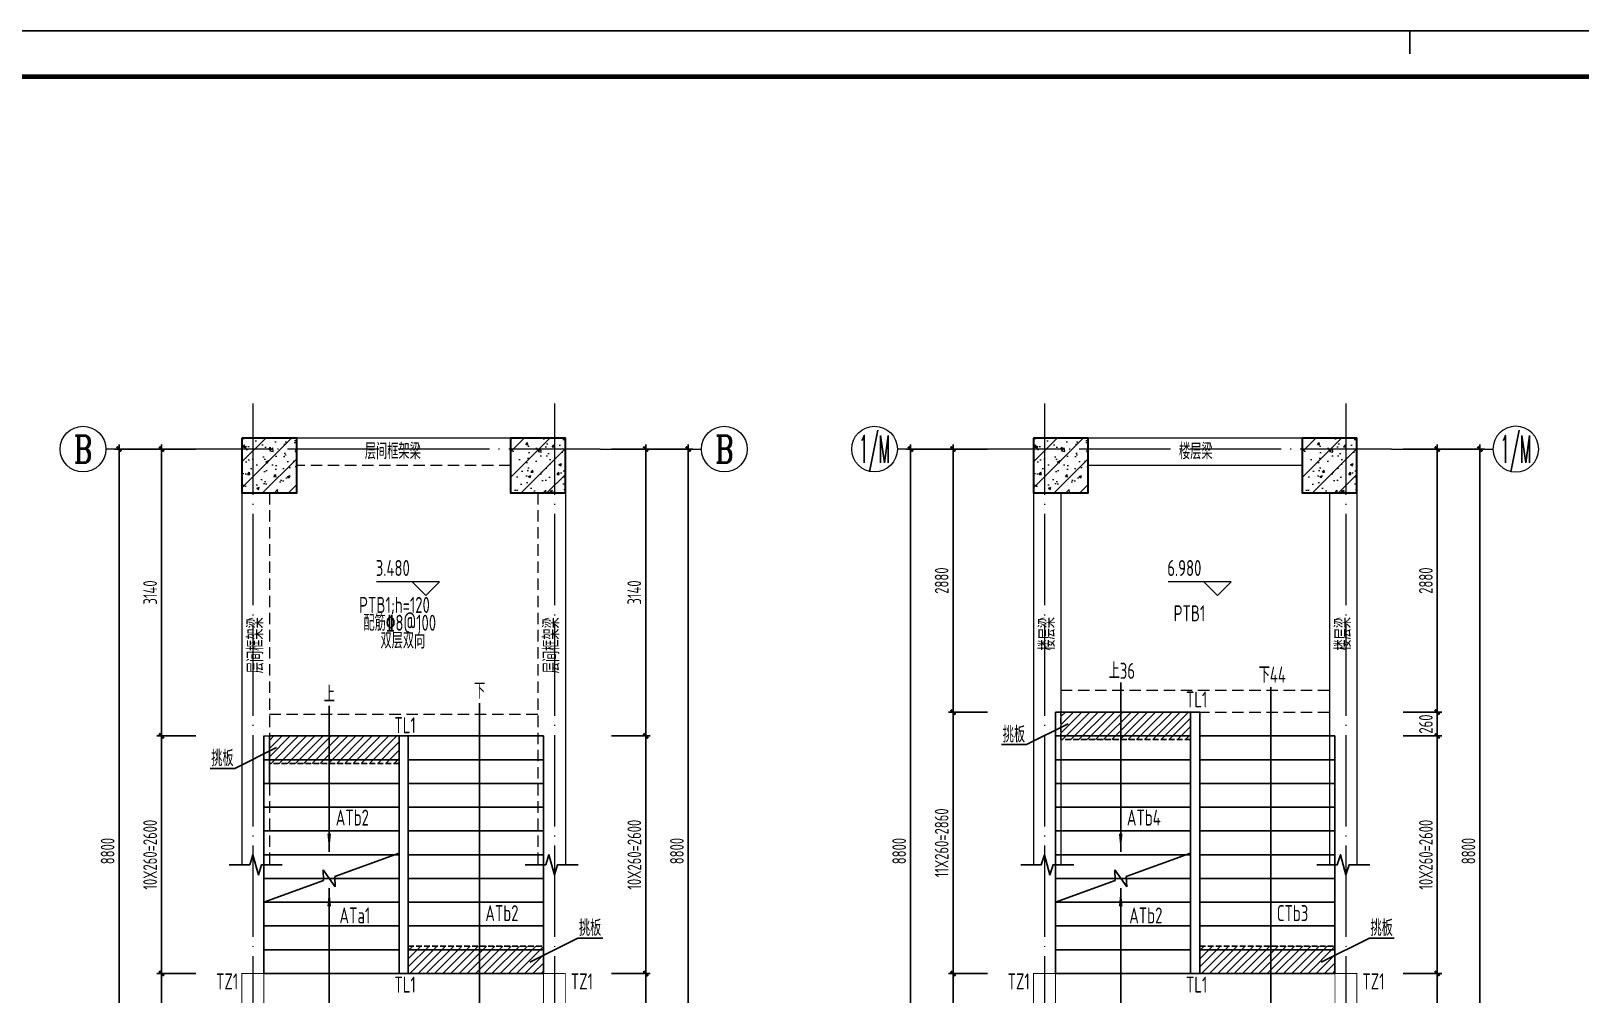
# Model space of a CAD drawing. Extents: x 56246 to 893198, y -950445 to -423535.
# Drawn here: x 442395 to 459350, y -470696 to -460155 of the extents above; entities that cross this region are included whole.
import ezdxf
from ezdxf.enums import TextEntityAlignment as Align

# ---------------------------------------------------------------- set-up
doc = ezdxf.new("R2010")
doc.units = 0
doc.header["$LTSCALE"] = 500
for name, pattern in [('CONTINOUS', [0]), ('DASH', [0.35, 0.25, -0.1]), ('DOTE', [2.42, 2, -0.2, 0.02, -0.2]), ('HIDDEN', [0.375, 0.25, -0.125])]:
    doc.linetypes.add(name, pattern=pattern)
for name, color, linetype, lineweight in [('0S-板-上层柱线', 6, 'Continuous', 18), ('0S-柱-线', 50, 'Continuous', 30), ('0S-梁-不可见', 4, 'HIDDEN', 18), ('0S-梁-线', 5, 'Continuous', 18), ('0S-楼梯-文字', 4, 'Continuous', 20), ('0S-轴线', 1, 'DOTE', 13), ('0S-轴线尺寸', 6, 'CONTINOUS', 18), ('0S-轴线编号', 6, 'CONTINOUS', 18), ('上层柱线', 6, 'Continuous', 18)]:
    doc.layers.add(name, color=color, linetype=linetype, lineweight=lineweight)
for name, color, linetype in [('PUB_DIM', 3, 'Continuous'), ('STAIR', 4, 'Continuous'), ('T-TK', 157, 'Continuous'), ('TEXT_LT', 90, 'Continuous'), ('THIN', 7, 'Continuous'), ('照明平面标注层', 111, 'Continuous')]:
    doc.layers.add(name, color=color, linetype=linetype)
doc.styles.add('TSSD_Axis', font='complex.shx', dxfattribs={"width": 0.7, "bigfont": 'hztxt.shx'})
doc.styles.add('TSSD_DIMENSION', font='tssdeng.shx', dxfattribs={"width": 0.7, "bigfont": 'Hztxt.shx'})
doc.styles.add('TSSD_Rein', font='Tssdeng.shx', dxfattribs={"width": 0.7, "bigfont": 'hztxt.shx'})
doc.dimstyles.new('TSSD_50_50', dxfattribs={"dimtxt": 150, "dimasz": 50, "dimexe": 50, "dimexo": 125, "dimgap": 50, "dimtad": 1, "dimdec": 0, "dimzin": 0, "dimdsep": 46, "dimtxsty": 'TSSD_DIMENSION', "dimblk": 'ARCHTICK', "dimblk1": 'ARCHTICK', "dimblk2": 'ARCHTICK', "dimcen": 0, "dimdle": 50, "dimclrt": 7, "dimadec": 0, "dimazin": 0, "dimtfac": 1, "dimtdec": 0, "dimtix": 1, "dimtmove": 2, "dimatfit": 3, "dimfxl": 1, "dimtolj": 1, "dimtzin": 0, "dimarcsym": 0})
pattern_1 = [(45, (-4716.75, -22206.57), (-141.421356, 141.421356), []), (50, (-4716.75, -22206.57), (286.90407, -25.10085), [30, -330]), (355, (-4716.75, -22206.57), (-55.50053, 300.87685), [24, -264]), (100.4514, (-4692.84, -22208.66), (231.40375, 275.77582), [25.49608, -280.45684]), (46.1842, (-4716.75, -22126.57), (426.89642, -66.2076), [45, -495]), (96.6356, (-4681.18, -22132.1), (373.86508, 389.64715), [38.24412, -420.6852]), (351.1842, (-4716.75, -22126.57), (373.86478, 389.64744), [36, -396]), (21, (-4676.75, -22146.57), (238.76282, -161.04756), [30, -330]), (326, (-4676.75, -22146.57), (97.32613, 290.06002), [24, -264]), (71.4514, (-4656.86, -22159.99), (336.08905, 129.0122), [25.49608, -280.45684]), (37.5, (-4716.75, -22206.57), (4.863942, 133.157542), [2, -260.8, 2, -268, 2, -265]), (7.5, (-4716.75, -22206.57), (105.227815, 157.764685), [2, -152.8, 2, -254.8, 2, -101]), (327.5, (-4805.95, -22206.57), (213.528974, -9.021949), [2, -100, 2, -312, 2, -414]), (317.5, (-4845.95, -22206.57), (233.27447, 40.041993), [2, -130, 2, -207.2, 2, -294])]
pattern_2 = [(45, (3947.27, -22206.57), (-141.421356, 141.421356), []), (50, (3947.27, -22206.57), (286.90407, -25.10085), [30, -330]), (355, (3947.27, -22206.57), (-55.50053, 300.87685), [24, -264]), (100.4514, (3971.18, -22208.66), (231.40375, 275.77582), [25.49608, -280.45684]), (46.1842, (3947.27, -22126.57), (426.89642, -66.2076), [45, -495]), (96.6356, (3982.84, -22132.1), (373.86508, 389.64715), [38.24412, -420.6852]), (351.1842, (3947.27, -22126.57), (373.86478, 389.64744), [36, -396]), (21, (3987.27, -22146.57), (238.76282, -161.04756), [30, -330]), (326, (3987.27, -22146.57), (97.32613, 290.06002), [24, -264]), (71.4514, (4007.16, -22159.99), (336.08905, 129.0122), [25.49608, -280.45684]), (37.5, (3947.27, -22206.57), (4.863942, 133.157542), [2, -260.8, 2, -268, 2, -265]), (7.5, (3947.27, -22206.57), (105.227815, 157.764685), [2, -152.8, 2, -254.8, 2, -101]), (327.5, (3858.07, -22206.57), (213.528974, -9.021949), [2, -100, 2, -312, 2, -414]), (317.5, (3818.07, -22206.57), (233.27447, 40.041993), [2, -130, 2, -207.2, 2, -294])]

# ---------------------------------------------------------------- blocks, each defined once
blk = doc.blocks.new('A0-DWF')
at = {"layer": 'T-TK'}
for p, q in [((0, 0), (118900, 0)), ((59450, 0), (59450, -500))]:
    blk.add_line(p, q, dxfattribs=at)
at = {"layer": 'T-TK', "const_width": 100}
blk.add_lwpolyline([(2500, -83100), (117900, -83100), (117900, -1000), (2500, -1000)], close=True, dxfattribs=at)
blk = doc.blocks.new('_ArchTick')
at = {"color": 0, "linetype": 'ByBlock', "const_width": 0.5}
blk.add_lwpolyline([(-0.53, -0.53), (0.53, 0.53)], dxfattribs=at)
blk = doc.blocks.new('*D721')
at = {"layer": '0S-轴线尺寸', "color": 0, "lineweight": -2, "transparency": 16777216}
for p, q in [((444199, -464731), (443309, -464731)), ((443359, -464681), (443359, -473581)), ((444199, -473531), (443309, -473531))]:
    blk.add_line(p, q, dxfattribs=at)
at = {"layer": 'Defpoints', "color": 0, "transparency": 16777216}
for p in [(444324, -464731), (443359, -473531), (444324, -473531)]:
    blk.add_point(p, dxfattribs=at)
at = {"layer": '0S-轴线尺寸', "color": 0, "lineweight": -2, "transparency": 16777216, "xscale": 50, "yscale": 50, "zscale": 50}
for p, rotation in [((443359, -464731), 90), ((443359, -473531), 270)]:
    blk.add_blockref('_ArchTick', p, dxfattribs=dict(at, rotation=rotation))
at = {"layer": '0S-轴线尺寸', "color": 7, "transparency": 16777216, "insert": (443234, -469131), "char_height": 150, "attachment_point": 5, "rotation": 90, "style": 'TSSD_DIMENSION'}
blk.add_mtext('\\A1;8800', dxfattribs=at)
blk = doc.blocks.new('*D723')
at = {"layer": '0S-轴线尺寸', "color": 0, "lineweight": -2, "transparency": 16777216}
for p, q in [((448749, -470471), (449174, -470471)), ((449124, -473581), (449124, -470421)), ((448749, -473531), (449174, -473531))]:
    blk.add_line(p, q, dxfattribs=at)
at = {"layer": 'Defpoints', "color": 0, "transparency": 16777216}
for p in [(448624, -470471), (449124, -470471), (448624, -473531)]:
    blk.add_point(p, dxfattribs=at)
at = {"layer": '0S-轴线尺寸', "color": 0, "lineweight": -2, "transparency": 16777216, "xscale": 50, "yscale": 50, "zscale": 50}
for p, rotation in [((449124, -470471), 90), ((449124, -473531), 270)]:
    blk.add_blockref('_ArchTick', p, dxfattribs=dict(at, rotation=rotation))
at = {"layer": '0S-轴线尺寸', "color": 7, "transparency": 16777216, "insert": (448999, -472001), "char_height": 150, "attachment_point": 5, "rotation": 90, "style": 'TSSD_DIMENSION'}
blk.add_mtext('\\A1;3060', dxfattribs=at)
blk = doc.blocks.new('*D725')
at = {"layer": '0S-轴线尺寸', "color": 0, "lineweight": -2, "transparency": 16777216}
for p, q in [((448749, -464731), (449174, -464731)), ((449124, -467921), (449124, -464681)), ((448749, -467871), (449174, -467871))]:
    blk.add_line(p, q, dxfattribs=at)
at = {"layer": 'Defpoints', "color": 0, "transparency": 16777216}
for p in [(448624, -464731), (449124, -464731), (448624, -467871)]:
    blk.add_point(p, dxfattribs=at)
at = {"layer": '0S-轴线尺寸', "color": 0, "lineweight": -2, "transparency": 16777216, "xscale": 50, "yscale": 50, "zscale": 50}
for p, rotation in [((449124, -464731), 90), ((449124, -467871), 270)]:
    blk.add_blockref('_ArchTick', p, dxfattribs=dict(at, rotation=rotation))
at = {"layer": '0S-轴线尺寸', "color": 7, "transparency": 16777216, "insert": (448999, -466301), "char_height": 150, "attachment_point": 5, "rotation": 90, "style": 'TSSD_DIMENSION'}
blk.add_mtext('\\A1;3140', dxfattribs=at)
blk = doc.blocks.new('*D726')
at = {"layer": '0S-轴线尺寸', "color": 0, "lineweight": -2, "transparency": 16777216}
for p, q in [((448749, -467871), (449174, -467871)), ((449124, -470521), (449124, -467821)), ((448749, -470471), (449174, -470471))]:
    blk.add_line(p, q, dxfattribs=at)
at = {"layer": 'Defpoints', "color": 0, "transparency": 16777216}
for p in [(448624, -467871), (449124, -467871), (448624, -470471)]:
    blk.add_point(p, dxfattribs=at)
at = {"layer": '0S-轴线尺寸', "color": 0, "lineweight": -2, "transparency": 16777216, "xscale": 50, "yscale": 50, "zscale": 50}
for p, rotation in [((449124, -467871), 90), ((449124, -470471), 270)]:
    blk.add_blockref('_ArchTick', p, dxfattribs=dict(at, rotation=rotation))
at = {"layer": '0S-轴线尺寸', "color": 7, "transparency": 16777216, "insert": (448999, -469171), "char_height": 150, "attachment_point": 5, "rotation": 90, "style": 'TSSD_DIMENSION'}
blk.add_mtext('\\A1;10X260=2600', dxfattribs=at)
blk = doc.blocks.new('_ARROW')
blk.add_solid([(0, 0), (-1, 0.1), (-1, -0.1)])
blk = doc.blocks.new('*D727')
at = {"layer": '0S-轴线尺寸', "color": 0, "lineweight": -2, "transparency": 16777216}
for p, q in [((444199, -470471), (443774, -470471)), ((443824, -473581), (443824, -470421)), ((444199, -473531), (443774, -473531))]:
    blk.add_line(p, q, dxfattribs=at)
at = {"layer": 'Defpoints', "color": 0, "transparency": 16777216}
for p in [(443824, -470471), (444324, -470471), (444324, -473531)]:
    blk.add_point(p, dxfattribs=at)
at = {"layer": '0S-轴线尺寸', "color": 0, "lineweight": -2, "transparency": 16777216, "xscale": 50, "yscale": 50, "zscale": 50}
for p, rotation in [((443824, -470471), 90), ((443824, -473531), 270)]:
    blk.add_blockref('_ArchTick', p, dxfattribs=dict(at, rotation=rotation))
at = {"layer": '0S-轴线尺寸', "color": 7, "transparency": 16777216, "insert": (443699, -472001), "char_height": 150, "attachment_point": 5, "rotation": 90, "style": 'TSSD_DIMENSION'}
blk.add_mtext('\\A1;3060', dxfattribs=at)
blk = doc.blocks.new('*D731')
at = {"layer": '0S-轴线尺寸', "color": 0, "lineweight": -2, "transparency": 16777216}
for p, q in [((444199, -464731), (443774, -464731)), ((443824, -467921), (443824, -464681)), ((444199, -467871), (443774, -467871))]:
    blk.add_line(p, q, dxfattribs=at)
at = {"layer": 'Defpoints', "color": 0, "transparency": 16777216}
for p in [(443824, -464731), (444324, -464731), (444324, -467871)]:
    blk.add_point(p, dxfattribs=at)
at = {"layer": '0S-轴线尺寸', "color": 0, "lineweight": -2, "transparency": 16777216, "xscale": 50, "yscale": 50, "zscale": 50}
for p, rotation in [((443824, -464731), 90), ((443824, -467871), 270)]:
    blk.add_blockref('_ArchTick', p, dxfattribs=dict(at, rotation=rotation))
at = {"layer": '0S-轴线尺寸', "color": 7, "transparency": 16777216, "insert": (443699, -466301), "char_height": 150, "attachment_point": 5, "rotation": 90, "style": 'TSSD_DIMENSION'}
blk.add_mtext('\\A1;3140', dxfattribs=at)
blk = doc.blocks.new('*D701')
at = {"layer": '0S-轴线尺寸', "color": 0, "lineweight": -2, "transparency": 16777216}
for p, q in [((448749, -464731), (449640, -464731)), ((449590, -464681), (449590, -473581)), ((448749, -473531), (449640, -473531))]:
    blk.add_line(p, q, dxfattribs=at)
at = {"layer": 'Defpoints', "color": 0, "transparency": 16777216}
for p in [(448624, -464731), (448624, -473531), (449590, -473531)]:
    blk.add_point(p, dxfattribs=at)
at = {"layer": '0S-轴线尺寸', "color": 0, "lineweight": -2, "transparency": 16777216, "xscale": 50, "yscale": 50, "zscale": 50}
for p, rotation in [((449590, -464731), 90), ((449590, -473531), 270)]:
    blk.add_blockref('_ArchTick', p, dxfattribs=dict(at, rotation=rotation))
at = {"layer": '0S-轴线尺寸', "color": 7, "transparency": 16777216, "insert": (449465, -469131), "char_height": 150, "attachment_point": 5, "rotation": 90, "style": 'TSSD_DIMENSION'}
blk.add_mtext('\\A1;8800', dxfattribs=at)
blk = doc.blocks.new('*D704')
at = {"layer": '0S-轴线尺寸', "color": 0, "lineweight": -2, "transparency": 16777216}
for p, q in [((457413, -470471), (457838, -470471)), ((457788, -473581), (457788, -470421)), ((457413, -473531), (457838, -473531))]:
    blk.add_line(p, q, dxfattribs=at)
at = {"layer": 'Defpoints', "color": 0, "transparency": 16777216}
for p in [(457288, -470471), (457788, -470471), (457288, -473531)]:
    blk.add_point(p, dxfattribs=at)
at = {"layer": '0S-轴线尺寸', "color": 0, "lineweight": -2, "transparency": 16777216, "xscale": 50, "yscale": 50, "zscale": 50}
for p, rotation in [((457788, -470471), 90), ((457788, -473531), 270)]:
    blk.add_blockref('_ArchTick', p, dxfattribs=dict(at, rotation=rotation))
at = {"layer": '0S-轴线尺寸', "color": 7, "transparency": 16777216, "insert": (457663, -472001), "char_height": 150, "attachment_point": 5, "rotation": 90, "style": 'TSSD_DIMENSION'}
blk.add_mtext('\\A1;3060', dxfattribs=at)
blk = doc.blocks.new('*D706')
at = {"layer": '0S-轴线尺寸', "color": 0, "lineweight": -2, "transparency": 16777216}
for p, q in [((457413, -467871), (457838, -467871)), ((457788, -470521), (457788, -467821)), ((457413, -470471), (457838, -470471))]:
    blk.add_line(p, q, dxfattribs=at)
at = {"layer": 'Defpoints', "color": 0, "transparency": 16777216}
for p in [(457288, -467871), (457788, -467871), (457288, -470471)]:
    blk.add_point(p, dxfattribs=at)
at = {"layer": '0S-轴线尺寸', "color": 0, "lineweight": -2, "transparency": 16777216, "xscale": 50, "yscale": 50, "zscale": 50}
for p, rotation in [((457788, -467871), 90), ((457788, -470471), 270)]:
    blk.add_blockref('_ArchTick', p, dxfattribs=dict(at, rotation=rotation))
at = {"layer": '0S-轴线尺寸', "color": 7, "transparency": 16777216, "insert": (457663, -469171), "char_height": 150, "attachment_point": 5, "rotation": 90, "style": 'TSSD_DIMENSION'}
blk.add_mtext('\\A1;10X260=2600', dxfattribs=at)
blk = doc.blocks.new('*D748')
at = {"layer": '0S-轴线尺寸', "color": 0, "lineweight": -2, "transparency": 16777216}
for p, q in [((457413, -464731), (458304, -464731)), ((458254, -464681), (458254, -473581)), ((457413, -473531), (458304, -473531))]:
    blk.add_line(p, q, dxfattribs=at)
at = {"layer": 'Defpoints', "color": 0, "transparency": 16777216}
for p in [(457288, -464731), (457288, -473531), (458254, -473531)]:
    blk.add_point(p, dxfattribs=at)
at = {"layer": '0S-轴线尺寸', "color": 0, "lineweight": -2, "transparency": 16777216, "xscale": 50, "yscale": 50, "zscale": 50}
for p, rotation in [((458254, -464731), 90), ((458254, -473531), 270)]:
    blk.add_blockref('_ArchTick', p, dxfattribs=dict(at, rotation=rotation))
at = {"layer": '0S-轴线尺寸', "color": 7, "transparency": 16777216, "insert": (458129, -469131), "char_height": 150, "attachment_point": 5, "rotation": 90, "style": 'TSSD_DIMENSION'}
blk.add_mtext('\\A1;8800', dxfattribs=at)
blk = doc.blocks.new('ts_axno')
at = {"color": 0, "linetype": 'ByBlock', "lineweight": -2}
blk.add_circle((0, 0), 0.5, dxfattribs=at)
at = {"color": 0, "linetype": 'ByBlock', "lineweight": -2, "style": 'TSSD_Axis', "width": 0.7}
blk.add_attdef('A', text='', height=0.6, dxfattribs=at).set_placement((0, 0), align=Align.MIDDLE_CENTER)
blk = doc.blocks.new('*D773')
at = {"layer": '0S-轴线尺寸', "color": 0, "lineweight": -2, "transparency": 16777216}
for p, q in [((444199, -467871), (443774, -467871)), ((443824, -470521), (443824, -467821)), ((444199, -470471), (443774, -470471))]:
    blk.add_line(p, q, dxfattribs=at)
at = {"layer": 'Defpoints', "color": 0, "transparency": 16777216}
for p in [(443824, -467871), (444324, -467871), (444324, -470471)]:
    blk.add_point(p, dxfattribs=at)
at = {"layer": '0S-轴线尺寸', "color": 0, "lineweight": -2, "transparency": 16777216, "xscale": 50, "yscale": 50, "zscale": 50}
for p, rotation in [((443824, -467871), 90), ((443824, -470471), 270)]:
    blk.add_blockref('_ArchTick', p, dxfattribs=dict(at, rotation=rotation))
at = {"layer": '0S-轴线尺寸', "color": 7, "transparency": 16777216, "insert": (443699, -469171), "char_height": 150, "attachment_point": 5, "rotation": 90, "style": 'TSSD_DIMENSION'}
blk.add_mtext('\\A1;10X260=2600', dxfattribs=at)
blk = doc.blocks.new('*D776')
at = {"layer": '0S-轴线尺寸', "color": 0, "lineweight": -2, "transparency": 16777216}
for p, q in [((457413, -467611), (457838, -467611)), ((457788, -467611), (457788, -467561)), ((457788, -467871), (457788, -467611)), ((457413, -467871), (457838, -467871)), ((457788, -467871), (457788, -467921))]:
    blk.add_line(p, q, dxfattribs=at)
at = {"layer": 'Defpoints', "color": 0, "transparency": 16777216}
for p in [(457288, -467611), (457788, -467611), (457288, -467871)]:
    blk.add_point(p, dxfattribs=at)
at = {"layer": '0S-轴线尺寸', "color": 0, "lineweight": -2, "transparency": 16777216, "xscale": 50, "yscale": 50, "zscale": 50}
for p, rotation in [((457788, -467611), 270), ((457788, -467871), 90)]:
    blk.add_blockref('_ArchTick', p, dxfattribs=dict(at, rotation=rotation))
at = {"layer": '0S-轴线尺寸', "color": 7, "transparency": 16777216, "insert": (457663, -467741), "char_height": 150, "attachment_point": 5, "rotation": 90, "style": 'TSSD_DIMENSION'}
blk.add_mtext('\\A1;260', dxfattribs=at)
blk = doc.blocks.new('*D777')
at = {"layer": '0S-轴线尺寸', "color": 0, "lineweight": -2, "transparency": 16777216}
for p, q in [((457413, -464731), (457838, -464731)), ((457788, -467661), (457788, -464681)), ((457413, -467611), (457838, -467611))]:
    blk.add_line(p, q, dxfattribs=at)
at = {"layer": 'Defpoints', "color": 0, "transparency": 16777216}
for p in [(457288, -464731), (457788, -464731), (457288, -467611)]:
    blk.add_point(p, dxfattribs=at)
at = {"layer": '0S-轴线尺寸', "color": 0, "lineweight": -2, "transparency": 16777216, "xscale": 50, "yscale": 50, "zscale": 50}
for p, rotation in [((457788, -464731), 90), ((457788, -467611), 270)]:
    blk.add_blockref('_ArchTick', p, dxfattribs=dict(at, rotation=rotation))
at = {"layer": '0S-轴线尺寸', "color": 7, "transparency": 16777216, "insert": (457663, -466171), "char_height": 150, "attachment_point": 5, "rotation": 90, "style": 'TSSD_DIMENSION'}
blk.add_mtext('\\A1;2880', dxfattribs=at)
blk = doc.blocks.new('*D779')
at = {"layer": '0S-轴线尺寸', "color": 0, "lineweight": -2, "transparency": 16777216}
for p, q in [((452863, -470471), (452438, -470471)), ((452488, -473581), (452488, -470421)), ((452863, -473531), (452438, -473531))]:
    blk.add_line(p, q, dxfattribs=at)
at = {"layer": 'Defpoints', "color": 0, "transparency": 16777216}
for p in [(452488, -470471), (452988, -470471), (452988, -473531)]:
    blk.add_point(p, dxfattribs=at)
at = {"layer": '0S-轴线尺寸', "color": 0, "lineweight": -2, "transparency": 16777216, "xscale": 50, "yscale": 50, "zscale": 50}
for p, rotation in [((452488, -470471), 90), ((452488, -473531), 270)]:
    blk.add_blockref('_ArchTick', p, dxfattribs=dict(at, rotation=rotation))
at = {"layer": '0S-轴线尺寸', "color": 7, "transparency": 16777216, "insert": (452363, -472001), "char_height": 150, "attachment_point": 5, "rotation": 90, "style": 'TSSD_DIMENSION'}
blk.add_mtext('\\A1;3060', dxfattribs=at)
blk = doc.blocks.new('*D780')
at = {"layer": '0S-轴线尺寸', "color": 0, "lineweight": -2, "transparency": 16777216}
for p, q in [((452863, -467611), (452438, -467611)), ((452488, -470521), (452488, -467561)), ((452863, -470471), (452438, -470471))]:
    blk.add_line(p, q, dxfattribs=at)
at = {"layer": 'Defpoints', "color": 0, "transparency": 16777216}
for p in [(452488, -467611), (452988, -467611), (452988, -470471)]:
    blk.add_point(p, dxfattribs=at)
at = {"layer": '0S-轴线尺寸', "color": 0, "lineweight": -2, "transparency": 16777216, "xscale": 50, "yscale": 50, "zscale": 50}
for p, rotation in [((452488, -467611), 90), ((452488, -470471), 270)]:
    blk.add_blockref('_ArchTick', p, dxfattribs=dict(at, rotation=rotation))
at = {"layer": '0S-轴线尺寸', "color": 7, "transparency": 16777216, "insert": (452363, -469041), "char_height": 150, "attachment_point": 5, "rotation": 90, "style": 'TSSD_DIMENSION'}
blk.add_mtext('\\A1;11X260=2860', dxfattribs=at)
blk = doc.blocks.new('*D781')
at = {"layer": '0S-轴线尺寸', "color": 0, "lineweight": -2, "transparency": 16777216}
for p, q in [((452863, -464731), (451973, -464731)), ((452023, -464681), (452023, -473581)), ((452863, -473531), (451973, -473531))]:
    blk.add_line(p, q, dxfattribs=at)
at = {"layer": 'Defpoints', "color": 0, "transparency": 16777216}
for p in [(452988, -464731), (452023, -473531), (452988, -473531)]:
    blk.add_point(p, dxfattribs=at)
at = {"layer": '0S-轴线尺寸', "color": 0, "lineweight": -2, "transparency": 16777216, "xscale": 50, "yscale": 50, "zscale": 50}
for p, rotation in [((452023, -464731), 90), ((452023, -473531), 270)]:
    blk.add_blockref('_ArchTick', p, dxfattribs=dict(at, rotation=rotation))
at = {"layer": '0S-轴线尺寸', "color": 7, "transparency": 16777216, "insert": (451898, -469131), "char_height": 150, "attachment_point": 5, "rotation": 90, "style": 'TSSD_DIMENSION'}
blk.add_mtext('\\A1;8800', dxfattribs=at)
blk = doc.blocks.new('*D778')
at = {"layer": '0S-轴线尺寸', "color": 0, "lineweight": -2, "transparency": 16777216}
for p, q in [((452863, -464731), (452438, -464731)), ((452488, -467661), (452488, -464681)), ((452863, -467611), (452438, -467611))]:
    blk.add_line(p, q, dxfattribs=at)
at = {"layer": 'Defpoints', "color": 0, "transparency": 16777216}
for p in [(452488, -464731), (452988, -464731), (452988, -467611)]:
    blk.add_point(p, dxfattribs=at)
at = {"layer": '0S-轴线尺寸', "color": 0, "lineweight": -2, "transparency": 16777216, "xscale": 50, "yscale": 50, "zscale": 50}
for p, rotation in [((452488, -464731), 90), ((452488, -467611), 270)]:
    blk.add_blockref('_ArchTick', p, dxfattribs=dict(at, rotation=rotation))
at = {"layer": '0S-轴线尺寸', "color": 7, "transparency": 16777216, "insert": (452363, -466171), "char_height": 150, "attachment_point": 5, "rotation": 90, "style": 'TSSD_DIMENSION'}
blk.add_mtext('\\A1;2880', dxfattribs=at)

msp = doc.modelspace()

# ---------------------------------------------------------------- hatches: boundary and pattern name
h = msp.add_hatch()
h.set_pattern_fill('ANSI31', color=256, scale=20)
h.set_pattern_definition([(45, (133815.04, 2480), (-44.9012806, 44.9012806), [])])
h.paths.add_polyline_path([(455088.1722, -467911.0176), (453668.1722, -467911.0176), (453668.1722, -467611.0176), (455088.1722, -467611.0176)])
h = msp.add_hatch()
h.set_pattern_fill('ANSI31', color=256, scale=20)
h.set_pattern_definition([(45, (125151.02, 2220), (-44.9012806, 44.9012806), [])])
h.paths.add_polyline_path([(446424.1518, -468171.0176), (445004.1518, -468171.0176), (445004.1518, -467871.0176), (446424.1518, -467871.0176)])
h = msp.add_hatch()
h.set_pattern_fill('ANSI31', color=256, scale=20)
h.set_pattern_definition([(45, (126671.02, -80), (-44.9012806, 44.9012806), [])])
h.paths.add_polyline_path([(448004.1518, -470471.0176), (446524.1518, -470471.0176), (446524.1518, -470171.0176), (448004.1518, -470171.0176)])
h = msp.add_hatch()
h.set_pattern_fill('ANSI31', color=256, scale=20)
h.set_pattern_definition([(45, (135335.04, -80), (-44.9012806, 44.9012806), [])])
h.paths.add_polyline_path([(456668.1722, -470471.0176), (455188.1722, -470471.0176), (455188.1722, -470171.0176), (456668.1722, -470171.0176)])
at = {"layer": '上层柱线'}
h = msp.add_hatch(dxfattribs=at)
h.set_pattern_fill('钢筋混凝土', color=256, scale=40, pattern_type=2)
h.set_pattern_definition(pattern_1)
h.paths.add_polyline_path([(444704.1518, -464611.0176), (444704.1518, -465211.0176), (445304.1518, -465211.0176), (445304.1518, -464611.0176)])
h = msp.add_hatch(dxfattribs=at)
h.set_pattern_fill('钢筋混凝土', color=256, scale=40, pattern_type=2)
h.set_pattern_definition(pattern_1)
h.paths.add_polyline_path([(447644.1518, -464611.0176), (447644.1518, -465211.0176), (448244.1518, -465211.0176), (448244.1518, -464611.0176)])
h = msp.add_hatch(dxfattribs=at)
h.set_pattern_fill('钢筋混凝土', color=256, scale=40, pattern_type=2)
h.set_pattern_definition(pattern_2)
h.paths.add_polyline_path([(453368.1722, -464611.0176), (453368.1722, -465211.0176), (453968.1722, -465211.0176), (453968.1722, -464611.0176)])
h = msp.add_hatch(dxfattribs=at)
h.set_pattern_fill('钢筋混凝土', color=256, scale=40, pattern_type=2)
h.set_pattern_definition(pattern_2)
h.paths.add_polyline_path([(456308.1722, -464611.0176), (456308.1722, -465211.0176), (456908.1722, -465211.0176), (456908.1722, -464611.0176)])

# ---------------------------------------------------------------- linework, layer by layer
at = {"linetype": 'DASH', "ltscale": 0.5}
for points in [[(455088.1722, -467911.0176), (453668.1722, -467911.0176), (453668.1722, -467611.0176), (455088.1722, -467611.0176)], [(446424.1518, -468171.0176), (445004.1518, -468171.0176), (445004.1518, -467871.0176), (446424.1518, -467871.0176)], [(448004.1518, -470471.0176), (446524.1518, -470471.0176), (446524.1518, -470171.0176), (448004.1518, -470171.0176)], [(456668.1722, -470471.0176), (455188.1722, -470471.0176), (455188.1722, -470171.0176), (456668.1722, -470171.0176)]]:
    msp.add_lwpolyline(points, close=True, dxfattribs=at)
at = {"layer": '0S-板-上层柱线', "const_width": 10}
for points in [[(444704.1518, -470471.0176), (444944.1518, -470471.0176), (444944.1518, -470871.0176), (444704.1518, -470871.0176)], [(448004.1518, -470471.0176), (448244.1518, -470471.0176), (448244.1518, -470871.0176), (448004.1518, -470871.0176)], [(453368.1722, -470471.0176), (453608.1722, -470471.0176), (453608.1722, -470871.0176), (453368.1722, -470871.0176)], [(456668.1722, -470471.0176), (456908.1722, -470471.0176), (456908.1722, -470871.0176), (456668.1722, -470871.0176)]]:
    msp.add_lwpolyline(points, close=True, dxfattribs=at)
at = {"layer": '0S-柱-线'}
for points in [[(444704.1518, -464611.0176), (444704.1518, -465211.0176), (445304.1518, -465211.0176), (445304.1518, -464611.0176)], [(447644.1518, -464611.0176), (447644.1518, -465211.0176), (448244.1518, -465211.0176), (448244.1518, -464611.0176)], [(453368.1722, -464611.0176), (453368.1722, -465211.0176), (453968.1722, -465211.0176), (453968.1722, -464611.0176)], [(456308.1722, -464611.0176), (456308.1722, -465211.0176), (456908.1722, -465211.0176), (456908.1722, -464611.0176)]]:
    msp.add_lwpolyline(points, close=True, dxfattribs=at)
at = {"layer": '0S-梁-不可见'}
for p, q in [((447644.1518, -464911.0176), (445304.1518, -464911.0176)), ((445004.1518, -465211.0176), (445004.1518, -469281.7453)), ((447944.1518, -465211.0176), (447944.1518, -469281.7453)), ((453668.1722, -467371.0176), (456608.1722, -467371.0176)), ((453668.1722, -467611.0176), (456608.1722, -467611.0176)), ((445004.1518, -467631.0176), (447944.1518, -467631.0176)), ((444944.1518, -467871.0176), (447944.1518, -467871.0176))]:
    msp.add_line(p, q, dxfattribs=at)
at = {"layer": '0S-梁-线'}
for p, q in [((447644.1518, -464611.0176), (445304.1518, -464611.0176)), ((456308.1722, -464611.0176), (453968.1722, -464611.0176)), ((456308.1722, -464911.0176), (453968.1722, -464911.0176)), ((444704.1518, -465211.0176), (444704.1518, -469281.7453)), ((448244.1518, -465211.0176), (448244.1518, -469281.7453)), ((453368.1722, -465211.0176), (453368.1722, -469281.7453)), ((453668.1722, -465211.0176), (453668.1722, -469281.7453)), ((456608.1722, -465211.0176), (456608.1722, -469281.7453)), ((456908.1722, -465211.0176), (456908.1722, -469281.7453)), ((444944.1518, -470471.0176), (448004.1518, -470471.0176)), ((453608.1722, -470471.0176), (456668.1722, -470471.0176))]:
    msp.add_line(p, q, dxfattribs=at)
at = {"layer": '0S-楼梯-文字'}
for p, q in [((446717.0536, -466182.6528), (446177.0536, -466182.6528)), ((446567.0536, -466182.6528), (446717.0536, -466332.6528)), ((446867.0536, -466182.6528), (446567.0536, -466182.6528)), ((446717.0536, -466332.6528), (446867.0536, -466182.6528)), ((455381.074, -466182.6528), (454841.074, -466182.6528)), ((455231.074, -466182.6528), (455381.074, -466332.6528)), ((455531.074, -466182.6528), (455231.074, -466182.6528)), ((455381.074, -466332.6528), (455531.074, -466182.6528))]:
    msp.add_line(p, q, dxfattribs=at)
at = {"layer": '0S-轴线'}
for p, q in [((444824.1518, -464231.0176), (444824.1518, -474031.0176)), ((448124.1518, -464231.0176), (448124.1518, -474031.0176)), ((453488.1722, -464231.0176), (453488.1722, -474031.0176)), ((456788.1722, -464231.0176), (456788.1722, -474031.0176)), ((448624.1518, -464731.0176), (444324.1518, -464731.0176)), ((457288.1722, -464731.0176), (452988.1722, -464731.0176))]:
    msp.add_line(p, q, dxfattribs=at)
at = {"layer": '0S-轴线编号'}
for p, q in [((444324.1518, -464731.0176), (443214.4859, -464731.0176)), ((448624.1518, -464731.0176), (449733.8177, -464731.0176)), ((452988.1722, -464731.0176), (451878.5063, -464731.0176)), ((457288.1722, -464731.0176), (458397.8381, -464731.0176))]:
    msp.add_line(p, q, dxfattribs=at)
at = {"layer": 'PUB_DIM'}
for points in [[(454323.1722, -469139.1539), (454323.1722, -467285.08)], [(454323.1722, -469535.6358), (454323.1722, -471182.8573), (455967.7162, -471182.8573), (455967.7162, -467336.3644)], [(445659.1518, -469535.6358), (445659.1518, -471182.8573), (447303.6959, -471182.8573), (447303.6959, -467512.7006)], [(445659.1518, -469139.1539), (445659.1518, -467540.2521)]]:
    msp.add_lwpolyline(points, dxfattribs=at)
at = {"layer": 'STAIR'}
for p, q in [((453608.1722, -470471.0176), (453608.1722, -467611.0176)), ((455088.1722, -467611.0176), (453608.1722, -467611.0176)), ((455188.1722, -467611.0176), (455088.1722, -467611.0176)), ((455088.1722, -467611.0176), (455088.1722, -470471.0176)), ((455188.1722, -467611.0176), (455188.1722, -470471.0176)), ((444944.1518, -470471.0176), (444944.1518, -467871.0176)), ((446424.1518, -467871.0176), (445004.1518, -467871.0176)), ((446524.1518, -467871.0176), (446424.1518, -467871.0176)), ((446424.1518, -467871.0176), (446424.1518, -470471.0176)), ((446524.1518, -467871.0176), (446524.1518, -470471.0176)), ((448004.1518, -467871.0176), (446524.1518, -467871.0176)), ((448004.1518, -470471.0176), (448004.1518, -467871.0176)), ((455088.1722, -467871.0176), (453608.1722, -467871.0176)), ((456668.1722, -467871.0176), (455188.1722, -467871.0176)), ((456668.1722, -467871.0176), (456608.1722, -467871.0176)), ((456668.1722, -470471.0176), (456668.1722, -467871.0176)), ((446424.1518, -468131.0176), (444944.1518, -468131.0176)), ((448004.1518, -468131.0176), (446524.1518, -468131.0176)), ((455088.1722, -468131.0176), (453608.1722, -468131.0176)), ((456668.1722, -468131.0176), (455188.1722, -468131.0176)), ((446424.1518, -468391.0176), (444944.1518, -468391.0176)), ((448004.1518, -468391.0176), (446524.1518, -468391.0176)), ((455088.1722, -468391.0176), (453608.1722, -468391.0176)), ((456668.1722, -468391.0176), (455188.1722, -468391.0176)), ((446424.1518, -468651.0176), (444944.1518, -468651.0176)), ((448004.1518, -468651.0176), (446524.1518, -468651.0176)), ((455088.1722, -468651.0176), (453608.1722, -468651.0176)), ((456668.1722, -468651.0176), (455188.1722, -468651.0176)), ((446424.1518, -468911.0176), (444944.1518, -468911.0176)), ((448004.1518, -468911.0176), (446524.1518, -468911.0176)), ((455088.1722, -468911.0176), (453608.1722, -468911.0176)), ((456668.1722, -468911.0176), (455188.1722, -468911.0176)), ((446424.1518, -469152.8358), (445720.2384, -469408.8043)), ((455088.1722, -469152.8358), (454384.2587, -469408.8043)), ((446424.1518, -469171.0176), (444944.1518, -469171.0176)), ((448004.1518, -469171.0176), (446524.1518, -469171.0176)), ((455088.1722, -469171.0176), (453608.1722, -469171.0176)), ((456668.1722, -469171.0176), (455188.1722, -469171.0176)), ((446424.1518, -469431.0176), (444944.1518, -469431.0176)), ((445598.0653, -469453.2309), (444944.1518, -469691.0176)), ((445724.9374, -469524.1426), (445593.3663, -469337.8926)), ((445593.3663, -469337.8926), (445598.0653, -469453.2309)), ((445720.2384, -469408.8043), (445724.9374, -469524.1426)), ((448004.1518, -469431.0176), (446524.1518, -469431.0176)), ((455088.1722, -469431.0176), (453608.1722, -469431.0176)), ((454262.0856, -469453.2309), (453608.1722, -469691.0176)), ((454388.9577, -469524.1426), (454257.3866, -469337.8926)), ((454257.3866, -469337.8926), (454262.0856, -469453.2309)), ((454384.2587, -469408.8043), (454388.9577, -469524.1426)), ((456668.1722, -469431.0176), (455188.1722, -469431.0176)), ((446424.1518, -469691.0176), (444944.1518, -469691.0176)), ((448004.1518, -469691.0176), (446524.1518, -469691.0176)), ((455088.1722, -469691.0176), (453608.1722, -469691.0176)), ((456668.1722, -469691.0176), (455188.1722, -469691.0176)), ((446424.1518, -469951.0176), (444944.1518, -469951.0176)), ((448004.1518, -469951.0176), (446524.1518, -469951.0176)), ((455088.1722, -469951.0176), (453608.1722, -469951.0176)), ((456668.1722, -469951.0176), (455188.1722, -469951.0176)), ((446424.1518, -470211.0176), (444944.1518, -470211.0176)), ((448004.1518, -470211.0176), (446524.1518, -470211.0176)), ((455088.1722, -470211.0176), (453608.1722, -470211.0176)), ((456668.1722, -470211.0176), (455188.1722, -470211.0176)), ((446424.1518, -470471.0176), (444944.1518, -470471.0176)), ((446524.1518, -470471.0176), (446424.1518, -470471.0176)), ((448004.1518, -470471.0176), (446524.1518, -470471.0176)), ((455088.1722, -470471.0176), (453608.1722, -470471.0176)), ((455088.1722, -470471.0176), (453608.1722, -470471.0176)), ((455188.1722, -470471.0176), (455088.1722, -470471.0176)), ((456668.1722, -470471.0176), (455188.1722, -470471.0176)), ((456668.1722, -470471.0176), (455188.1722, -470471.0176))]:
    msp.add_line(p, q, dxfattribs=at)
msp.add_lwpolyline([(445004.1518, -467921.0176), (445004.1518, -468391.0176)], dxfattribs=at)
at = {"layer": 'TEXT_LT'}
for points in [[(453746.1041, -467736.8099), (453291.4399, -467965.9882), (453019.4866, -467965.9882)], [(445082.0838, -467996.8099), (444627.4195, -468225.9882), (444355.4662, -468225.9882)], [(447854.1731, -470345.8051), (448380.8841, -470083.4453), (448652.8374, -470083.4453)], [(456518.1934, -470345.8051), (457044.9045, -470083.4453), (457316.8578, -470083.4453)]]:
    msp.add_lwpolyline(points, dxfattribs=at)
at = {"layer": 'THIN'}
for points in [[(445144.1518, -469281.7453), (444919.1518, -469281.7453), (444884.1518, -469391.7453), (444824.1518, -469171.7453), (444789.1518, -469281.7453), (444564.1518, -469281.7453)], [(448384.1518, -469281.7453), (448159.1518, -469281.7453), (448124.1518, -469391.7453), (448064.1518, -469171.7453), (448029.1518, -469281.7453), (447804.1518, -469281.7453)], [(453808.1722, -469281.7453), (453583.1722, -469281.7453), (453548.1722, -469391.7453), (453488.1722, -469171.7453), (453453.1722, -469281.7453), (453228.1722, -469281.7453)], [(457048.1722, -469281.7453), (456823.1722, -469281.7453), (456788.1722, -469391.7453), (456728.1722, -469171.7453), (456693.1722, -469281.7453), (456468.1722, -469281.7453)]]:
    msp.add_lwpolyline(points, dxfattribs=at)
at = {"layer": '上层柱线'}
for points in [[(444704.1518, -464611.0176), (444704.1518, -465211.0176), (445304.1518, -465211.0176), (445304.1518, -464611.0176)], [(447644.1518, -464611.0176), (447644.1518, -465211.0176), (448244.1518, -465211.0176), (448244.1518, -464611.0176)], [(453368.1722, -464611.0176), (453368.1722, -465211.0176), (453968.1722, -465211.0176), (453968.1722, -464611.0176)], [(456308.1722, -464611.0176), (456308.1722, -465211.0176), (456908.1722, -465211.0176), (456908.1722, -464611.0176)]]:
    msp.add_lwpolyline(points, close=True, dxfattribs=at)

# ---------------------------------------------------------------- block references
at = {"layer": '0S-轴线编号'}
ref = msp.add_blockref('ts_axno', (442964.4859, -464731.0176), dxfattribs=dict(at, xscale=500, yscale=500, zscale=500))
ref.add_attrib('18', 'B', dxfattribs={"height": 300, "style": 'TSSD_Axis', "width": 0.7}).set_placement((442964.4859, -464731.0176), align=Align.MIDDLE_CENTER)
ref = msp.add_blockref('ts_axno', (449983.8177, -464731.0176), dxfattribs=dict(at, xscale=500, yscale=500, zscale=500))
ref.add_attrib('18', 'B', dxfattribs={"height": 300, "style": 'TSSD_Axis', "width": 0.7}).set_placement((449983.8177, -464731.0176), align=Align.MIDDLE_CENTER)
ref = msp.add_blockref('ts_axno', (451628.5063, -464731.0176), dxfattribs=dict(at, xscale=500, yscale=500, zscale=500))
ref.add_attrib('18', '1/M', dxfattribs={"height": 300, "style": 'TSSD_Axis', "width": 0.4}).set_placement((451628.5063, -464731.0176), align=Align.MIDDLE_CENTER)
ref = msp.add_blockref('ts_axno', (458647.8381, -464731.0176), dxfattribs=dict(at, xscale=-500, yscale=500, zscale=500))
ref.add_attrib('18', '1/M', dxfattribs={"height": 300, "style": 'TSSD_Axis', "width": 0.4}).set_placement((458647.8381, -464731.0176), align=Align.MIDDLE_CENTER)
at = {"layer": 'PUB_DIM', "xscale": 200, "yscale": 200, "zscale": 200}
for p, rotation in [((445659.1518, -469139.1539), 270), ((454323.1722, -469139.1539), 270), ((445659.1518, -469535.6358), 90.00000000000001), ((454323.1722, -469535.6358), 90)]:
    msp.add_blockref('_ARROW', p, dxfattribs=dict(at, rotation=rotation))
at = {"layer": '照明平面标注层', "xscale": 0.5, "yscale": 0.5, "zscale": 0.5}
msp.add_blockref('A0-DWF', (427763.4361, -460154.8059), dxfattribs=at)

# ---------------------------------------------------------------- texts
at = {"layer": '0S-楼梯-文字', "style": 'TSSD_Rein', "width": 0.7}
for s, p in [('层间框架梁', (446049.7113, -464842.0271)), ('楼层梁', (454961.6253, -464843.4051)), ('PTB1;h=120', (445987.2597, -466524.6642)), ('配筋%%1328@100', (446033.8225, -466719.6642)), ('双层双向', (446220.3943, -466914.6642)), ('上36', (454190.3555, -467245.7435)), ('下44', (455833.078, -467287.7447)), ('下', (447243.457, -467464.0808)), ('上', (445600.7345, -467500.9156)), ('TL1', (455036.5513, -467559.6655)), ('TL1', (446372.531, -467840.673)), ('TZ1', (444420.4378, -470645.0954)), ('TL1', (446372.531, -470680.673)), ('TZ1', (448303.8158, -470645.0954)), ('TZ1', (453084.4581, -470645.0954)), ('TL1', (455036.5513, -470680.673)), ('TZ1', (456967.8361, -470645.0954))]:
    msp.add_text(s, height=175, dxfattribs=at).set_placement(p)
for s, p in [('3.480', (446355.3486, -466032.6528)), ('6.980', (455019.3689, -466032.6528)), ('PTB1', (455075.8861, -466528.8065))]:
    msp.add_text(s, height=175, dxfattribs=at).set_placement(p, align=Align.MIDDLE)
for s, p in [('层间框架梁', (444938.4749, -467184.4967)), ('层间框架梁', (448178.4749, -467184.4967)), ('楼层梁', (453603.8732, -466936.603)), ('楼层梁', (456843.8732, -466936.603))]:
    msp.add_text(s, height=175, rotation=90, dxfattribs=at).set_placement(p)
at = {"layer": 'TEXT_LT', "style": 'TSSD_Rein', "width": 0.7}
for rotation, p in [(0.00000003, (453031.2359, -467942.181, 33.9)), (0.00000003, (444367.2155, -468202.181, 33.9)), (359.99999997, (448392.2298, -470059.6381, 33.9)), (359.99999997, (457056.2502, -470059.6381, 33.9))]:
    msp.add_text('挑板', height=175, rotation=rotation, dxfattribs=at).set_placement(p)
for s, p in [('ATb2', (445730.5871, -468852.1453)), ('ATb4', (454389.8959, -468852.1453)), ('ATa1', (445771.0783, -469923.3069)), ('ATb2', (447367.9963, -469898.3069)), ('ATb2', (454416.2525, -469923.3069)), ('CTb3', (456032.0166, -469898.3069))]:
    msp.add_text(s, height=175, dxfattribs=at).set_placement(p)

# ---------------------------------------------------------------- dimensions: what is measured, and where the dimension line sits
at = {"layer": '0S-轴线尺寸'}
for base, p1, p2, picture, middle in [((443358.6704, -473531.0176), (444324.1518, -464731.0176), (444324.1518, -473531.0176), '*D721', (443233.6704, -469131.0176)), ((449589.6332, -473531.0176), (448624.1518, -464731.0176), (448624.1518, -473531.0176), '*D701', (449464.6332, -469131.0176)), ((452022.6908, -473531.0176), (452988.1722, -464731.0176), (452988.1722, -473531.0176), '*D781', (451897.6908, -469131.0176)), ((458253.6536, -473531.0176), (457288.1722, -464731.0176), (457288.1722, -473531.0176), '*D748', (458128.6536, -469131.0176))]:
    dim = msp.add_linear_dim(base=base, p1=p1, p2=p2, angle=270, dimstyle='TSSD_50_50', dxfattribs=at)
    dim.commit()
    dim.dimension.update_dxf_attribs({"geometry": picture, "text_midpoint": middle})
for p1, p2, distance, picture, middle in [((444324.1518, -467871.0176), (444324.1518, -464731.0176), 500, '*D731', (443699.1518, -466301.0176)), ((448624.1518, -467871.0176), (448624.1518, -464731.0176), -500, '*D725', (448999.1518, -466301.0176)), ((452988.1722, -467611.0176), (452988.1722, -464731.0176), 500, '*D778', (452363.1722, -466171.0176)), ((457288.1722, -467611.0176), (457288.1722, -464731.0176), -500, '*D777', (457663.1722, -466171.0176)), ((457288.1722, -467871.0176), (457288.1722, -467611.0176), -500, '*D776', (457663.1722, -467741.0176)), ((444324.1518, -473531.0176), (444324.1518, -470471.0176), 500, '*D727', (443699.1518, -472001.0176)), ((448624.1518, -473531.0176), (448624.1518, -470471.0176), -500, '*D723', (448999.1518, -472001.0176)), ((452988.1722, -473531.0176), (452988.1722, -470471.0176), 500, '*D779', (452363.1722, -472001.0176)), ((457288.1722, -473531.0176), (457288.1722, -470471.0176), -500, '*D704', (457663.1722, -472001.0176))]:
    dim = msp.add_aligned_dim(p1=p1, p2=p2, distance=distance, dimstyle='TSSD_50_50', dxfattribs=at)
    dim.commit()
    dim.dimension.update_dxf_attribs({"geometry": picture, "text_midpoint": middle})
for p1, p2, distance, text, picture, middle in [((452988.1722, -470471.0176), (452988.1722, -467611.0176), 500, '11X260=<>', '*D780', (452363.1722, -469041.0176)), ((444324.1518, -470471.0176), (444324.1518, -467871.0176), 500, '10X260=<>', '*D773', (443699.1518, -469171.0176)), ((448624.1518, -470471.0176), (448624.1518, -467871.0176), -500, '10X260=<>', '*D726', (448999.1518, -469171.0176)), ((457288.1722, -470471.0176), (457288.1722, -467871.0176), -500, '10X260=<>', '*D706', (457663.1722, -469171.0176))]:
    dim = msp.add_aligned_dim(p1=p1, p2=p2, distance=distance, text=text, dimstyle='TSSD_50_50', dxfattribs=at)
    dim.commit()
    dim.dimension.update_dxf_attribs({"geometry": picture, "text_midpoint": middle})

doc.saveas('drawing.dxf')
